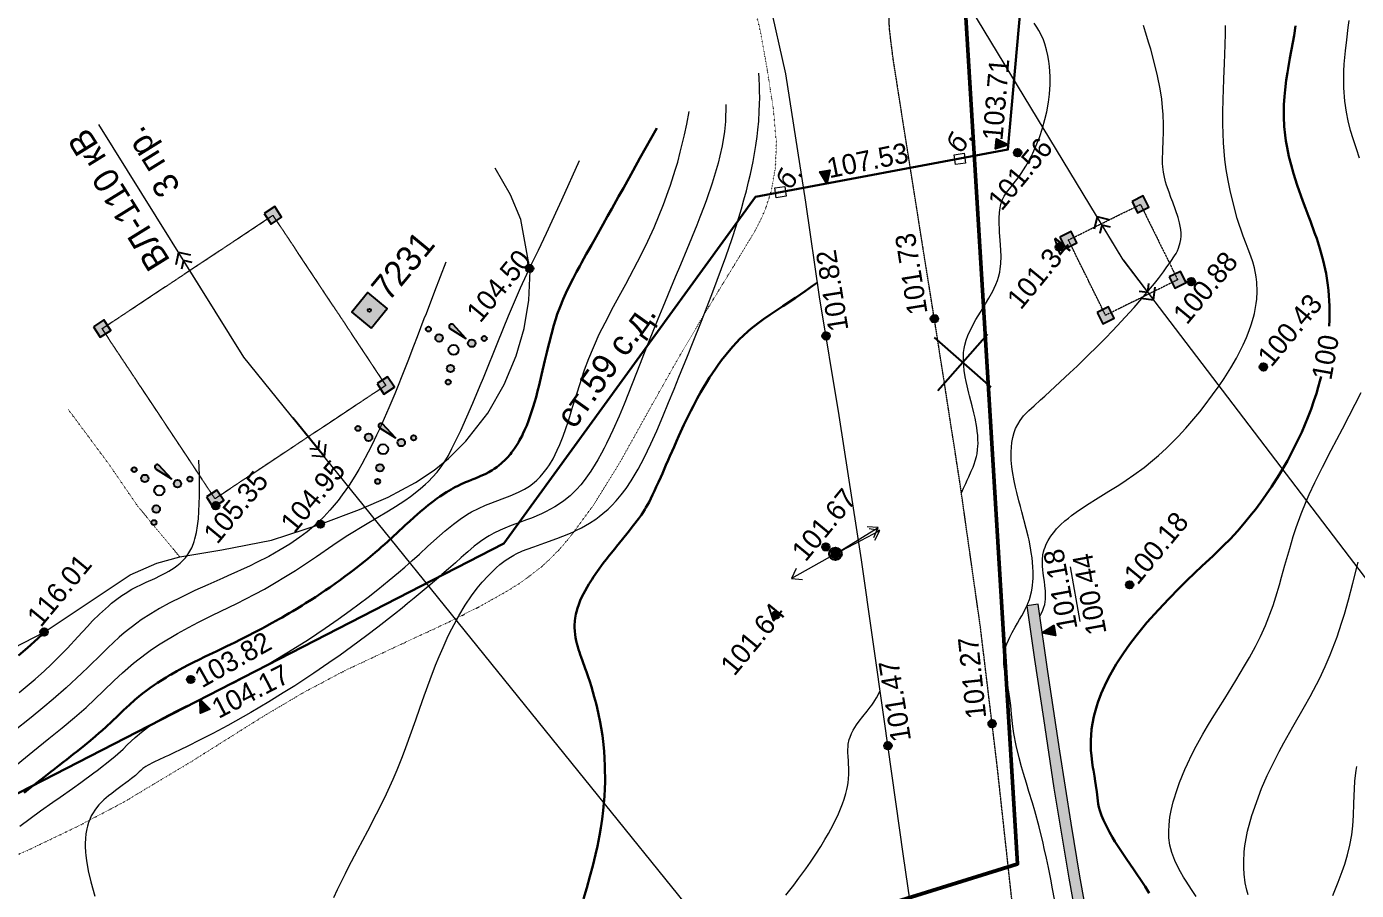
# Model space of a CAD drawing. Header units: millimetres. Extents: x -2893842 to -949497, y -1203244 to 262218.
# Drawn here: x -2516143 to -2463181, y -382104 to -347693 of the extents above; entities that cross this region are included whole.
import ezdxf

# ---------------------------------------------------------------- set-up
doc = ezdxf.new("R2010")
doc.units = ezdxf.units.MM
for name, pattern in [('g5_02x1', [1.5, 1, -0.5]), ('g5_05x2', [3.5, 2.5, -1]), ('g5_366', [0.85, 0.1, -0.75])]:
    doc.linetypes.add(name, pattern=pattern)
doc.layers.get('0').update_dxf_attribs({"lineweight": 5})
for name, color, linetype in [('!!!_ Размеры', 7, 'Continuous'), ('01_Геодезические пункты', 253, 'Continuous'), ('02_сетка', 253, 'Continuous'), ('06_Инженерно-технические сооружения', 253, 'Continuous'), ('07_Объекты электропередачи', 253, 'Continuous'), ('10_Границы покрытий и угодий', 253, 'Continuous'), ('13_Растительность', 253, 'Continuous'), ('19_Горизонтали', 253, 'Continuous'), ('33_Газопровод', 253, 'Continuous'), ('61_Отметки высоты поверхности', 253, 'Continuous'), ('65_Границы', 253, 'Continuous')]:
    doc.layers.add(name, color=color, linetype=linetype)
doc.styles.add('LIKE17', font='d431.shx')
doc.styles.add('LIKE32', font='peteri.shx')
doc.styles.add('LIKE36', font='pragmai.shx')
doc.styles.add('Line_GUGK', font='')
doc.styles.get('Line_GUGK').set_extended_font_data('Bm431', italic=True)
doc.linetypes.add('g5_085a', pattern='A,0.001,[19,GUGK_2005.shx,S=1,R=180,X=0,Y=0],0.5,[18,GUGK_2005.shx,S=6,R=180,X=0,Y=0],0.5', length=1.001)
doc.linetypes.add('g5_121_g', pattern='A,4,-0.4,["Г",Line_GUGK,S=1,R=0,X=0,Y=-0.5],-1.2,12', length=17.6)
doc.linetypes.add('g5_280_1', pattern='A,0.001,[21,GUGK_2005.shx,S=1,R=180,X=0,Y=0],2', length=2.001)

# ---------------------------------------------------------------- blocks, each defined once
blk = doc.blocks.new('BL_333')
at = {"color": 0}
for p, q in [((0, -3), (0, 3)), ((-3, 0), (3, 0))]:
    blk.add_line(p, q, dxfattribs=at)
blk = doc.blocks.new('g5_003')
h = blk.add_hatch(color=255)
h.paths.add_polyline_path([(-0.4625, -0.4625), (0.4625, -0.4625), (0.4625, 0.4625), (-0.4625, 0.4625)])
edge = h.paths.add_edge_path(flags=16)
edge.add_arc((0, 0), 0.1, 0, 360)
at = {"color": 0}
blk.add_lwpolyline([(-0.5, -0.5), (0.5, -0.5), (0.5, 0.5), (-0.5, 0.5)], close=True, dxfattribs=at)
blk.add_circle((0, 0), 0.0625, dxfattribs=at)
blk = doc.blocks.new('g5_107_1b')
blk.add_hatch(color=0).paths.add_polyline_path([(-0.25, 0.25), (-0.25, -0.25), (0.25, -0.25), (0.25, 0.25)])
at = {"color": 0}
blk.add_lwpolyline([(-0.25, 0.25), (-0.25, -0.25), (0.25, -0.25), (0.25, 0.25)], close=True, dxfattribs=at)
blk = doc.blocks.new('g5_330')
blk.add_hatch(color=0).paths.add_polyline_path([(-0.15, 0, 1), (0.15, 0, 1)])
at = {"color": 0}
blk.add_circle((0, 0), 0.15, dxfattribs=at)
blk = doc.blocks.new('g5_106_1a')
h = blk.add_hatch(color=255)
edge = h.paths.add_edge_path()
edge.add_arc((0, 0), 0.212, 0, 360)
at = {"color": 0}
blk.add_circle((0, 0), 0.25, dxfattribs=at)
blk = doc.blocks.new('g5_115_1')
at = {"color": 0, "lineweight": 20}
for points in [[(0, 0), (2, 0)], [(1.647, -0.252), (2, 0), (1.647, 0.252)]]:
    blk.add_lwpolyline(points, dxfattribs=at)
blk = doc.blocks.new('g5_330a')
blk.add_hatch(color=0).paths.add_polyline_path([(0, 0), (-0.2, 0.5), (0.2, 0.5)])
at = {"color": 0}
blk.add_lwpolyline([(0, 0), (-0.2, 0.5), (0.2, 0.5)], close=True, dxfattribs=at)
blk = doc.blocks.new('g5_396_2')
h = blk.add_hatch(color=0)
h.paths.add_polyline_path([(-0.1, 1.3, 1), (0.1, 1.3, 1)])
h.paths.add_polyline_path([(0.15, 0.75, 1), (-0.15, 0.75, 1)])
h.paths.add_polyline_path([(0.516, -0.387, 1), (0.816, -0.387, 1)])
h.paths.add_polyline_path([(1.226, -0.65, 1), (1.026, -0.65, 1)])
h.paths.add_polyline_path([(-0.8, -0.375, 1), (-0.5, -0.375, 1)])
h.paths.add_polyline_path([(-1.026, -0.65, 1), (-1.226, -0.65, 1)])
h = blk.add_hatch(color=0)
edge = h.paths.add_edge_path()
edge.add_line((0.566, 0.657), (0.666, -0.087))
edge.add_line((0.666, -0.087), (0.766, 0.657))
edge.add_arc((0.666, 0.657), 0.1, 0, 180)
at = {"color": 0}
blk.add_lwpolyline([(0.566, 0.657), (0.666, -0.087), (0.766, 0.657, 1)], format="xyb", close=True, dxfattribs=at)
for centre, radius in [((0, 1.3), 0.1), ((0, 0.75), 0.15), ((0, 0), 0.2), ((-0.65, -0.375), 0.15), ((0.666, -0.387), 0.15), ((-1.126, -0.65), 0.1), ((1.126, -0.65), 0.1)]:
    blk.add_circle(centre, radius, dxfattribs=at)
blk = doc.blocks.new('g5_115_2')
at = {"color": 0, "lineweight": 20}
blk.add_lwpolyline([(0, 0), (2, 0)], dxfattribs=at)
at = {"color": 0}
for points in [[(1.376, -0.247), (1.623, 0), (1.376, 0.247)], [(1.646, -0.354), (2, 0), (1.646, 0.354)]]:
    blk.add_lwpolyline(points, dxfattribs=at)
blk = doc.blocks.new('Топо_07.04.17')
at = {"layer": '06_Инженерно-технические сооружения', "linetype": 'Continuous', "lineweight": 20}
blk.add_hatch(color=7, dxfattribs=at).paths.add_polyline_path([(-572232, -215330), (-572308, -214370), (-572416, -212989), (-572562, -211092), (-572701, -209211), (-572800, -207779), (-572951, -205386), (-573067, -203252), (-573191, -200351), (-573305, -197151), (-573385, -194437), (-573834, -194450), (-573772, -196616), (-573690, -198981), (-573589, -201791), (-573400, -205422), (-573107, -209827), (-572853, -213173), (-572681, -215366)])
at = {"layer": '02_сетка', "color": 7, "linetype": 'Continuous'}
for p, q in [((-576393, -185536), (-574171, -183520)), ((-574274, -185639), (-576290, -183417))]:
    blk.add_line(p, q, dxfattribs=at)
at = {"layer": '06_Инженерно-технические сооружения', "color": 7, "linetype": 'Continuous', "lineweight": 20}
for points in [[(-574676, -176668), (-574690, -176269), (-574290, -176255), (-574276, -176654)], [(-581924, -177177), (-581938, -176777), (-581538, -176763), (-581524, -177163)], [(-572232, -215330), (-572308, -214370), (-572416, -212989), (-572562, -211092), (-572701, -209211), (-572800, -207779), (-572951, -205386), (-573067, -203252), (-573191, -200351), (-573305, -197151), (-573385, -194437), (-573834, -194450), (-573772, -196616), (-573690, -198981), (-573589, -201791), (-573400, -205422), (-573107, -209827), (-572853, -213173), (-572681, -215366)]]:
    blk.add_lwpolyline(points, close=True, dxfattribs=at)
blk.add_lwpolyline([(-571805, -195311), (-571936, -193107)], dxfattribs=at)
at = {"layer": '06_Инженерно-технические сооружения', "color": 7, "linetype": 'g5_280_1', "lineweight": 20}
blk.add_lwpolyline([(-572232, -215330), (-572308, -214370), (-572416, -212989), (-572562, -211092), (-572701, -209211), (-572800, -207779), (-572951, -205386), (-573067, -203252), (-573191, -200351), (-573305, -197151), (-573385, -194437)], dxfattribs=at)
at = {"layer": '07_Объекты электропередачи', "color": 7, "linetype": 'Continuous', "lineweight": 20}
for points in [[(-262243, -733005), (-261671, -662224), (-414519, -439250), (-568480, -181191), (-580494, -155079)], [(-307031, -727325), (-304847, -658632), (-420356, -469373), (-603704, -181090), (-608409, -171240)]]:
    blk.add_lwpolyline(points, dxfattribs=at)
at = {"layer": '07_Объекты электропередачи', "color": 7, "linetype": 'g5_02x1', "lineweight": 20}
for points in [[(-609190, -179329), (-601924, -175611), (-598219, -182852), (-605484, -186570)], [(-570553, -180156), (-567542, -179073), (-566408, -182225), (-569419, -183308)]]:
    blk.add_lwpolyline(points, close=True, dxfattribs=at)
at = {"layer": '10_Границы покрытий и угодий', "color": 7, "linetype": 'Continuous', "lineweight": 20}
blk.add_lwpolyline([(-577539, -231859), (-578182, -227815), (-578548, -224950), (-578885, -221712), (-579283, -216608), (-579477, -213280), (-579693, -208486), (-579849, -203804), (-579993, -198294), (-580171, -191884), (-580412, -186082), (-580652, -181291), (-580770, -177482), (-580986, -172319), (-581309, -169362)], dxfattribs=at)
at = {"layer": '10_Границы покрытий и угодий', "color": 7, "linetype": 'g5_05x2', "lineweight": 20}
blk.add_lwpolyline([(-573485, -234176), (-574369, -228863), (-574957, -224312), (-575275, -221015), (-575558, -216777), (-575651, -214618), (-575728, -211492), (-575754, -206430), (-575732, -200669), (-575772, -195066), (-575935, -189275), (-576176, -183459), (-576397, -178575), (-576582, -174359), (-576633, -173141), (-576674, -172218), (-576684, -171421), (-576685, -170982), (-576576, -169610)], dxfattribs=at)
at = {"layer": '10_Границы покрытий и угодий', "color": 7, "linetype": 'g5_366', "lineweight": 20}
for points in [[(-618178, -200803), (-614388, -199612), (-612422, -198932), (-610454, -198165), (-607527, -196831), (-604619, -195429), (-602858, -194638), (-601121, -193954), (-598371, -193029), (-596780, -192495), (-595461, -192008), (-594381, -191554), (-593684, -191218), (-592821, -190701), (-592093, -190130), (-591551, -189623), (-590540, -188527), (-589295, -186947), (-587843, -184915), (-586404, -182931), (-585073, -181175), (-583920, -179697), (-582936, -178427), (-582595, -177914), (-582361, -177496), (-582083, -176863), (-581814, -175962), (-581669, -174987), (-581639, -173653), (-581702, -172085), (-581800, -170532), (-582012, -168831)], [(-607145, -188712), (-608575, -186522), (-609534, -184715), (-610895, -182370)]]:
    blk.add_lwpolyline(points, dxfattribs=at)
at = {"layer": '10_Границы покрытий и угодий', "color": 7, "linetype": 'g5_085a', "lineweight": 20}
blk.add_lwpolyline([(-618894, -193383), (-612849, -191078), (-609188, -189199), (-608083, -188860), (-607145, -188712), (-605448, -188618), (-603441, -188458), (-601430, -188050), (-599823, -187645), (-598622, -187280), (-597484, -186830), (-596683, -186420), (-596069, -186030), (-595298, -185421), (-594310, -184402), (-593532, -183340), (-592929, -182264), (-592492, -181223), (-592175, -180125), (-591998, -178968), (-592134, -176890), (-592432, -175873), (-592914, -174740)], dxfattribs=at)
at = {"layer": '19_Горизонтали', "color": 252, "linetype": 'Continuous', "lineweight": 20}
for points in [[(-574034, -206608), (-574092, -205768), (-574122, -205373), (-574162, -204902), (-574198, -204525), (-574238, -204137), (-574262, -203926), (-574347, -203254), (-574445, -202607), (-574501, -202280), (-574589, -201806), (-574651, -201476), (-574725, -201073), (-574771, -200806), (-574830, -200438), (-574895, -199927), (-574932, -199447), (-574942, -199166), (-574933, -198667), (-574923, -198327), (-574924, -198039), (-574939, -197780), (-574962, -197522), (-574995, -197186), (-575010, -196960), (-575013, -196856), (-575011, -196659), (-575003, -196550), (-574981, -196386), (-574959, -196280), (-574901, -196095), (-574834, -195936), (-574801, -195869), (-574724, -195728), (-574653, -195612), (-574541, -195446), (-574392, -195240), (-574283, -195094), (-574187, -194965), (-574083, -194823), (-573975, -194668), (-573919, -194582), (-573834, -194450), (-573812, -194406), (-573791, -194367), (-573711, -194208), (-573595, -193914), (-573552, -193774), (-573523, -193660), (-573496, -193536), (-573470, -193391), (-573459, -193316), (-573439, -193146), (-573424, -192931), (-573418, -192579), (-573424, -192366), (-573434, -192178), (-573460, -191870), (-573478, -191704), (-573516, -191392), (-573614, -190708), (-573647, -190488), (-573680, -190257), (-573727, -189917), (-573751, -189712), (-573778, -189447), (-573802, -189078), (-573807, -188886), (-573803, -188616), (-573774, -188283), (-573703, -187919), (-573643, -187722), (-573565, -187532), (-573489, -187386), (-573276, -187082), (-573122, -186922), (-572889, -186731), (-572656, -186563), (-572372, -186360), (-572189, -186229), (-571739, -185904), (-571094, -185427), (-570775, -185187), (-570314, -184833), (-569876, -184490), (-569539, -184220), (-569197, -183939), (-568828, -183628), (-568647, -183472), (-568250, -183120), (-567906, -182805), (-567604, -182517), (-567346, -182264), (-567165, -182082), (-566936, -181845), (-566803, -181704), (-566591, -181473), (-566420, -181267), (-566351, -181174), (-566289, -181082), (-566227, -180976), (-566135, -180764), (-566103, -180650), (-566077, -180513), (-566064, -180396), (-566060, -180247), (-566065, -180113), (-566077, -179978), (-566109, -179763), (-566174, -179449), (-566253, -179131), (-566303, -178937), (-566355, -178724), (-566421, -178424), (-566444, -178294), (-566478, -178033), (-566487, -177904), (-566488, -177689), (-566482, -177553), (-566468, -177400), (-566420, -177048), (-566347, -176616), (-566306, -176358), (-566265, -176013), (-566237, -175622), (-566228, -175337), (-566229, -175000), (-566246, -174584), (-566290, -174055), (-566358, -173509), (-566440, -172981), (-566483, -172733), (-566568, -172273), (-566621, -172001)], [(-573370, -194940), (-573307, -194836), (-573222, -194692), (-573167, -194581), (-573127, -194474), (-573098, -194375), (-573076, -194277), (-573065, -194213), (-573055, -194147), (-573046, -194064), (-573039, -193957), (-573033, -193731), (-573035, -193569), (-573038, -193424), (-573042, -193236), (-573043, -193105), (-573039, -192957), (-573029, -192818), (-573014, -192699), (-572971, -192501), (-572936, -192395), (-572901, -192304), (-572856, -192208), (-572799, -192104), (-572709, -191967), (-572656, -191896), (-572577, -191800), (-572522, -191738), (-572403, -191619), (-572319, -191543), (-572138, -191396), (-571957, -191265), (-571803, -191164), (-571663, -191078), (-571366, -190910), (-570915, -190681), (-570643, -190552), (-570302, -190393), (-570076, -190288), (-569651, -190085), (-569340, -189928), (-569017, -189754), (-568577, -189498), (-568216, -189269), (-567961, -189097), (-567608, -188841), (-567381, -188668), (-567093, -188434), (-566747, -188136), (-566127, -187550), (-565926, -187347), (-565542, -186941), (-565240, -186606), (-565014, -186341), (-564700, -185950), (-564434, -185590), (-564105, -185094), (-563943, -184817), (-563803, -184553), (-563699, -184336), (-563576, -184044), (-563522, -183897), (-563404, -183511), (-563366, -183350), (-563314, -183051), (-563283, -182668), (-563284, -182461), (-563317, -182098), (-563359, -181855), (-563411, -181618), (-563481, -181335), (-563541, -181104), (-563620, -180788), (-563772, -180067), (-563843, -179642), (-563932, -178931), (-563966, -178521), (-563989, -178073), (-563996, -177676), (-563980, -177014), (-563923, -176268), (-563873, -175824), (-563799, -175271), (-563748, -174927), (-563677, -174473), (-563582, -173878), (-563470, -173141), (-563408, -172692), (-563369, -172368)], [(-568442, -206720), (-568593, -206425), (-568772, -206070), (-568857, -205892), (-568959, -205665), (-569070, -205383), (-569130, -205199), (-569212, -204869), (-569251, -204565), (-569256, -204268), (-569236, -204017), (-569196, -203763), (-569125, -203457), (-569047, -203197), (-568929, -202874), (-568705, -202362), (-568592, -202134), (-568322, -201640), (-568193, -201424), (-567974, -201077), (-567769, -200770), (-567452, -200325), (-567225, -200021), (-567013, -199745), (-566427, -199005), (-565904, -198347), (-565492, -197811), (-565265, -197503), (-564978, -197095), (-564732, -196719), (-564486, -196309), (-564091, -195546), (-563942, -195217), (-563744, -194752), (-563628, -194465), (-563442, -194000), (-563181, -193358), (-562986, -192904), (-562829, -192560), (-562567, -192038), (-562313, -191575), (-562165, -191319), (-561887, -190863), (-561734, -190619), (-561519, -190287), (-561098, -189655), (-560554, -188858), (-560227, -188379), (-559647, -187505)], [(-558659, -178225), (-558749, -177846), (-558834, -177435), (-558893, -177093), (-558946, -176703), (-558978, -176348), (-558995, -175902), (-558976, -175369), (-558896, -174713), (-558847, -174436), (-558739, -173915), (-558637, -173479), (-558523, -173007), (-558456, -172731)], [(-566382, -206882), (-566412, -206691), (-566440, -206404), (-566445, -206046), (-566431, -205791), (-566406, -205560), (-566339, -205168), (-566285, -204930), (-566114, -204357), (-565883, -203762), (-565375, -202740), (-565085, -202245), (-564788, -201776), (-564507, -201357), (-564282, -201036), (-563851, -200438), (-563303, -199686), (-563037, -199314), (-562874, -199080), (-562589, -198654), (-562305, -198198), (-562053, -197755), (-561704, -197073), (-561464, -196554), (-561311, -196204), (-561086, -195659), (-560833, -195014), (-560529, -194207)], [(-563035, -207288), (-562757, -206789), (-562548, -206379), (-562422, -206111), (-562269, -205751), (-562132, -205381), (-562010, -204980), (-561924, -204622), (-561852, -204224), (-561783, -203744), (-561783, -203744), (-561647, -202864), (-561600, -202648), (-561549, -202447), (-561501, -202288)], [(-575923, -189691), (-575815, -189506), (-575710, -189338), (-575635, -189216), (-575556, -189086), (-575433, -188879), (-575346, -188723), (-575287, -188606), (-575227, -188477), (-575165, -188321), (-575129, -188211), (-575086, -188045), (-575059, -187908), (-575044, -187810), (-575028, -187652), (-575018, -187489), (-575016, -187322), (-575020, -187163), (-575045, -186799), (-575069, -186575), (-575105, -186296), (-575162, -185883), (-575176, -185778), (-575233, -185302), (-575249, -185109), (-575260, -184853), (-575260, -184666), (-575248, -184458), (-575233, -184317), (-575202, -184136), (-575165, -183980), (-575126, -183857), (-575051, -183668), (-574964, -183493), (-574785, -183197), (-574570, -182897), (-574355, -182620), (-574171, -182386), (-574114, -182314), (-573959, -182108), (-573776, -181845), (-573705, -181733), (-573621, -181590), (-573544, -181440), (-573486, -181313), (-573415, -181122), (-573378, -180998), (-573332, -180796), (-573290, -180494), (-573271, -180270), (-573260, -180049), (-573254, -179870), (-573249, -179703), (-573244, -179548), (-573242, -179498), (-573214, -179105), (-573196, -178967), (-573161, -178772), (-573132, -178654), (-573083, -178497), (-573042, -178395), (-572972, -178257), (-572895, -178136), (-572790, -178005), (-572732, -177944), (-572660, -177872), (-572483, -177702), (-572222, -177430), (-572117, -177310), (-571904, -177043), (-571776, -176868), (-571637, -176663), (-571573, -176562), (-571470, -176393), (-571241, -175972), (-571072, -175610), (-570941, -175290), (-570832, -174983), (-570721, -174612), (-570646, -174298), (-570578, -173926), (-570539, -173604), (-570518, -173210), (-570520, -172989), (-570534, -172762), (-570561, -172534), (-570606, -172285), (-570645, -172125), (-570711, -171913), (-570778, -171738), (-570844, -171592), (-570937, -171418)]]:
    blk.add_lwpolyline(points, dxfattribs=at)
at = {"layer": '19_Горизонтали', "color": 252, "linetype": 'Continuous', "lineweight": 30}
blk.add_lwpolyline([(-560623, -184743), (-560583, -184497), (-560517, -183935), (-560486, -183326), (-560486, -183118), (-560504, -182645), (-560558, -182118), (-560637, -181627), (-560721, -181218), (-560775, -180976), (-560890, -180506), (-560942, -180296), (-561027, -179960), (-561098, -179676), (-561251, -179014), (-561345, -178543), (-561405, -178181), (-561450, -177846), (-561486, -177473), (-561502, -177207), (-561508, -176981), (-561505, -176632), (-561481, -176255), (-561419, -175775), (-561360, -175452), (-561305, -175192), (-561213, -174812), (-561134, -174518), (-561088, -174353), (-560971, -173954), (-560788, -173345), (-560706, -173073), (-560598, -172698)], dxfattribs=at)
at = {"layer": '19_Горизонтали', "color": 42, "linetype": 'Continuous', "lineweight": 20}
for points in [[(-602578, -202885), (-602398, -202587), (-602010, -201984), (-601869, -201771), (-601408, -201095), (-600931, -200400), (-600509, -199772), (-600112, -199155), (-599694, -198463), (-599499, -198120), (-599227, -197614), (-599050, -197268), (-598534, -196216), (-598322, -195778), (-598096, -195313), (-597786, -194691), (-597504, -194151), (-597321, -193815), (-597129, -193479), (-596869, -193050), (-596696, -192781), (-596359, -192296), (-596060, -191907), (-595767, -191564), (-595511, -191291), (-595290, -191076), (-595028, -190844), (-594669, -190563), (-594514, -190456), (-594278, -190315), (-594060, -190207), (-593915, -190146), (-593815, -190108), (-593547, -190019), (-593366, -189968), (-593090, -189898), (-592636, -189793), (-592138, -189678), (-591641, -189544), (-591454, -189486), (-591318, -189440), (-591109, -189362), (-590945, -189294), (-590771, -189216), (-590508, -189082), (-590367, -189001), (-590205, -188901), (-589975, -188743), (-589808, -188614), (-589620, -188456), (-589391, -188239), (-589173, -188007), (-588933, -187723), (-588746, -187481), (-588610, -187295), (-588325, -186879), (-587988, -186348), (-587699, -185861), (-587396, -185329), (-587105, -184802), (-586825, -184287), (-586578, -183834), (-586148, -183043), (-585889, -182564), (-585436, -181720), (-584858, -180619), (-584189, -179290), (-583855, -178590), (-583640, -178117), (-583355, -177460), (-583212, -177112), (-583076, -176766), (-582948, -176423), (-582843, -176128), (-582682, -175641), (-582497, -175010), (-582408, -174665), (-582348, -174405), (-582275, -174059), (-582205, -173668), (-582164, -173399), (-582130, -173128), (-582106, -172899), (-582087, -172681), (-582068, -172371), (-582060, -172162)], [(-614680, -198655), (-613790, -198141), (-613265, -197853), (-612955, -197685), (-612425, -197397), (-612077, -197205), (-611506, -196881), (-611366, -196798), (-610752, -196416), (-610592, -196308), (-610250, -196065), (-610064, -195923), (-609715, -195661), (-609445, -195476), (-609182, -195319), (-608826, -195137), (-608512, -194998), (-608268, -194900), (-607942, -194779), (-607580, -194653), (-607353, -194577), (-607036, -194470), (-606286, -194208), (-605764, -194015), (-605504, -193915), (-605043, -193734), (-604550, -193531), (-604227, -193394), (-603877, -193241), (-603332, -192995), (-602898, -192791), (-602422, -192558), (-601707, -192192), (-601153, -191894), (-600636, -191604), (-599864, -191149), (-599454, -190896), (-598954, -190575), (-598561, -190315), (-598284, -190127), (-597960, -189902), (-597643, -189676), (-597271, -189404), (-596775, -189045), (-596526, -188873), (-596165, -188641), (-595876, -188474), (-595570, -188319), (-595391, -188240), (-594809, -188039), (-594595, -187981), (-594119, -187864), (-593788, -187780), (-593441, -187675), (-593201, -187585), (-592977, -187478), (-592782, -187362), (-592667, -187282), (-592514, -187160), (-592379, -187037), (-592198, -186848), (-592095, -186725), (-591930, -186507), (-591723, -186190), (-591599, -185976), (-591429, -185656), (-591286, -185363), (-591168, -185109), (-591077, -184906), (-590960, -184638), (-590905, -184513), (-590682, -183998), (-590283, -183125), (-590066, -182691), (-589541, -181786), (-589261, -181356), (-588849, -180754), (-588580, -180370), (-588268, -179925), (-587511, -178809), (-587196, -178312), (-586894, -177810), (-586414, -176940), (-586168, -176449), (-586053, -176206), (-585797, -175635), (-585665, -175318), (-585516, -174940), (-585276, -174278), (-585138, -173860), (-584987, -173366)], [(-583502, -173254), (-583593, -173931), (-583680, -174323), (-583835, -174871), (-583969, -175264), (-584073, -175540), (-584399, -176312), (-584700, -176949), (-584817, -177185), (-585030, -177598), (-585188, -177899), (-585695, -178828), (-586014, -179400), (-586276, -179864), (-586399, -180083), (-586909, -180993), (-587157, -181443), (-587634, -182323), (-587886, -182802), (-588055, -183125), (-588876, -184668), (-589122, -185109), (-589436, -185646), (-589567, -185860), (-589747, -186143), (-589859, -186313), (-589984, -186496), (-590160, -186742), (-590288, -186911), (-590488, -187159), (-590638, -187333), (-590795, -187502), (-590953, -187659), (-591140, -187827), (-591260, -187926), (-591418, -188043), (-591691, -188219), (-591916, -188341), (-592073, -188416), (-592279, -188504), (-592433, -188563), (-592631, -188631), (-593048, -188753), (-593255, -188807), (-593537, -188876), (-593695, -188915), (-593881, -188961), (-594150, -189033), (-594337, -189090), (-594610, -189185), (-594809, -189268), (-594944, -189332), (-595169, -189452), (-595293, -189524), (-595440, -189614), (-595724, -189802), (-595804, -189858), (-596013, -190004), (-596261, -190181), (-596568, -190398), (-596849, -190592), (-597002, -190698), (-597538, -191061), (-598051, -191399), (-598339, -191586), (-598577, -191738), (-598901, -191942), (-599619, -192383), (-600089, -192663), (-600751, -193045), (-601240, -193319), (-601714, -193577), (-602359, -193917), (-603173, -194328), (-603661, -194565), (-604265, -194848), (-605028, -195190), (-605997, -195599), (-606621, -195848), (-607155, -196052), (-607696, -196251), (-607965, -196346), (-608258, -196447), (-608480, -196522), (-608614, -196567), (-608702, -196596), (-608828, -196638), (-608931, -196671), (-609000, -196693), (-609088, -196723), (-609174, -196752), (-609277, -196791), (-609328, -196813), (-609428, -196859), (-609512, -196904), (-609553, -196928), (-609595, -196956), (-609641, -196988), (-609712, -197042), (-609780, -197093), (-609879, -197163), (-610052, -197273), (-610191, -197356), (-610297, -197418), (-610444, -197502), (-610560, -197568), (-610739, -197671), (-610898, -197767), (-611032, -197851), (-611136, -197920), (-611240, -197994), (-611313, -198049), (-611456, -198168), (-611561, -198267), (-611643, -198355), (-611722, -198452), (-611806, -198571), (-611885, -198702), (-611942, -198813), (-612004, -198958), (-612041, -199058), (-612098, -199251), (-612138, -199436), (-612169, -199637), (-612181, -199751), (-612195, -199972), (-612198, -200106), (-612196, -200307), (-612170, -200728), (-612118, -201178), (-612026, -201756)], [(-614871, -196421), (-613834, -195758), (-613137, -195318), (-612569, -194956), (-612023, -194597), (-611523, -194251), (-610757, -193677), (-610291, -193318), (-609932, -193050), (-609454, -192717), (-608910, -192385), (-608676, -192257), (-608315, -192072), (-607579, -191738), (-607114, -191548), (-606693, -191386), (-606109, -191171), (-605094, -190808), (-604334, -190527), (-603932, -190370), (-602620, -189778), (-601728, -189311), (-601026, -188937), (-600458, -188646), (-599577, -188235), (-599194, -188064), (-598669, -187826), (-598375, -187686), (-597981, -187486), (-597743, -187355), (-597319, -187095), (-597089, -186936), (-596965, -186842), (-596784, -186696), (-596581, -186512), (-596435, -186366), (-596259, -186166), (-596057, -185900), (-595883, -185642), (-595454, -184967), (-594849, -183942), (-594482, -183284), (-594319, -182986), (-594079, -182542), (-593799, -182022), (-593595, -181642), (-593050, -180641), (-592453, -179596), (-591923, -178735), (-591562, -178183), (-591169, -177544), (-590890, -177079), (-590622, -176624), (-590424, -176288), (-589545, -174821)], [(-595289, -178244), (-595866, -179349), (-596305, -180193), (-596409, -180393), (-596758, -181065), (-596941, -181416), (-597241, -181987), (-597546, -182559), (-597734, -182908), (-597905, -183222), (-598204, -183756), (-598670, -184554), (-598809, -184782), (-599043, -185152), (-599212, -185410), (-599523, -185860), (-599668, -186058), (-599807, -186243), (-599936, -186406), (-600122, -186634), (-600264, -186799), (-600430, -186983), (-600623, -187186), (-600623, -187186), (-600887, -187443), (-600989, -187537), (-601267, -187774), (-601491, -187949), (-601707, -188106), (-601991, -188293), (-602300, -188476), (-602731, -188702), (-603133, -188889), (-603621, -189093), (-604136, -189285), (-604402, -189378), (-605328, -189681), (-605539, -189747), (-606158, -189942), (-606694, -190116), (-607228, -190299), (-607769, -190501), (-608178, -190669), (-608548, -190836), (-608950, -191038), (-609144, -191144), (-609680, -191473), (-609901, -191624), (-610393, -191984), (-610666, -192195), (-611264, -192667), (-611537, -192881), (-612224, -193393), (-612785, -193780), (-613232, -194075), (-613749, -194406), (-614510, -194884)], [(-614104, -193357), (-613765, -193137), (-613419, -192905), (-613006, -192615), (-612716, -192400), (-612373, -192133), (-611997, -191820), (-611533, -191417), (-611107, -191049), (-610878, -190858), (-610571, -190614), (-610189, -190337), (-610049, -190244), (-609822, -190104), (-609606, -189984), (-609467, -189913), (-609178, -189782), (-608964, -189699), (-608831, -189651), (-608586, -189568), (-608228, -189450), (-607995, -189369), (-607767, -189282), (-607635, -189226), (-607410, -189117), (-607297, -189054), (-607152, -188961), (-607037, -188876), (-606925, -188779), (-606842, -188695), (-606760, -188600), (-606624, -188403), (-606540, -188247), (-606505, -188174), (-606459, -188065), (-606372, -187823), (-606298, -187565), (-606234, -187288), (-606178, -186998), (-606128, -186689), (-606087, -186393), (-606056, -186130), (-606028, -185871), (-606000, -185564), (-605952, -184965)], [(-584676, -204828), (-584320, -204460), (-584086, -204212), (-583770, -203867), (-583557, -203629), (-583307, -203336), (-583073, -203051), (-582880, -202802), (-582712, -202575), (-582601, -202419), (-582471, -202226), (-582471, -202226), (-582231, -201839), (-582231, -201839), (-582027, -201463), (-581941, -201286), (-581845, -201067), (-581788, -200918), (-581750, -200804), (-581705, -200652), (-581671, -200506), (-581638, -200319), (-581621, -200181), (-581610, -200052), (-581604, -199937), (-581598, -199794), (-581589, -199598), (-581580, -199473), (-581566, -199349), (-581544, -199215), (-581526, -199131), (-581468, -198952), (-581426, -198857), (-581353, -198721), (-581266, -198589), (-581112, -198393), (-581000, -198270), (-580824, -198091), (-580629, -197900), (-580583, -197854), (-580491, -197761), (-580426, -197692), (-580332, -197585), (-580277, -197517), (-580206, -197423), (-580112, -197286), (-580058, -197200), (-580025, -197144)]]:
    blk.add_lwpolyline(points, dxfattribs=at)
at = {"layer": '19_Горизонтали', "color": 42, "linetype": 'Continuous', "lineweight": 30}
for points in [[(-586341, -173880), (-587141, -175003), (-587466, -175457), (-587930, -176105), (-588157, -176420), (-588484, -176875), (-588685, -177153), (-588894, -177444), (-589229, -177908), (-589455, -178223), (-589604, -178430), (-589696, -178559), (-589922, -178876), (-590009, -179000), (-590160, -179216), (-590325, -179456), (-590613, -179894), (-590613, -179894), (-590819, -180238), (-590971, -180517), (-591112, -180803), (-591192, -180977), (-591316, -181264), (-591363, -181379), (-591436, -181561), (-591567, -181905), (-591641, -182106), (-591698, -182266), (-591808, -182574), (-591808, -182574), (-592003, -183127), (-592150, -183533), (-592238, -183766), (-592323, -183984), (-592410, -184198), (-592482, -184366), (-592600, -184627), (-592729, -184890), (-592822, -185065), (-592927, -185248), (-593010, -185384), (-593054, -185452), (-593122, -185553), (-593168, -185619), (-593229, -185701), (-593314, -185811), (-593413, -185929), (-593548, -186075), (-593598, -186125), (-593740, -186256), (-593844, -186343), (-593958, -186430), (-594002, -186460), (-594088, -186517), (-594194, -186582), (-594300, -186640), (-594392, -186686), (-594535, -186749), (-594661, -186797), (-594893, -186872), (-594951, -186889), (-595105, -186932), (-595188, -186955), (-595247, -186971), (-595381, -187008), (-595496, -187041), (-595710, -187109), (-595839, -187156), (-595915, -187184), (-596011, -187223), (-596104, -187262), (-596290, -187347), (-596577, -187492), (-596701, -187560), (-596852, -187647), (-597081, -187787), (-597278, -187915), (-597405, -188000), (-597568, -188111), (-597674, -188186), (-597905, -188352), (-597960, -188392), (-598092, -188488), (-598151, -188532), (-598385, -188704), (-598649, -188898), (-598853, -189046), (-598967, -189127), (-599124, -189237), (-599237, -189315), (-599394, -189422), (-599699, -189622), (-599837, -189711), (-600043, -189841), (-600189, -189931), (-600368, -190040), (-600477, -190105), (-600678, -190223), (-600946, -190376), (-601072, -190446), (-601342, -190594), (-601525, -190691), (-601713, -190789), (-601955, -190912), (-602137, -191003), (-602370, -191116), (-602520, -191188), (-602743, -191292), (-602905, -191366), (-603062, -191437), (-603208, -191502), (-603363, -191570), (-603475, -191618), (-603777, -191744), (-604104, -191877), (-604209, -191919), (-604480, -192025), (-604836, -192159), (-605106, -192258), (-605347, -192344), (-605534, -192409), (-605680, -192460), (-605898, -192535), (-606131, -192616), (-606256, -192659), (-606430, -192720), (-606586, -192775), (-606847, -192868), (-607060, -192946), (-607310, -193040), (-607668, -193182), (-607771, -193224), (-608007, -193325), (-608075, -193355), (-608225, -193423), (-608289, -193453), (-608403, -193507), (-608590, -193600), (-608717, -193665), (-608900, -193764), (-609067, -193859), (-609225, -193953), (-609393, -194059), (-609555, -194168), (-609800, -194341), (-609800, -194341), (-610050, -194527), (-610309, -194724), (-610569, -194923), (-610812, -195104), (-610990, -195232), (-611116, -195320), (-611286, -195436), (-611504, -195581), (-611749, -195739), (-612048, -195928), (-612259, -196059), (-612519, -196220), (-612673, -196315), (-612881, -196442), (-613095, -196574), (-613199, -196637), (-613487, -196814), (-613802, -197007), (-614109, -197194), (-614365, -197351)], [(-592702, -204058), (-592518, -203634), (-592343, -203209), (-592182, -202797), (-592021, -202359), (-591913, -202042), (-591913, -202042), (-591781, -201625), (-591696, -201331), (-591604, -200986), (-591525, -200658), (-591525, -200658), (-591409, -200089), (-591360, -199796), (-591321, -199526), (-591255, -198915), (-591232, -198573), (-591222, -198320), (-591217, -198040), (-591220, -197684), (-591232, -197372), (-591246, -197144), (-591274, -196816), (-591301, -196563), (-591324, -196384), (-591364, -196107), (-591432, -195708), (-591475, -195490), (-591515, -195300), (-591562, -195094), (-591596, -194956), (-591675, -194636), (-591709, -194490), (-591734, -194381), (-591756, -194279), (-591778, -194163), (-591796, -194060), (-591816, -193923), (-591828, -193815), (-591838, -193687), (-591843, -193558), (-591843, -193429), (-591833, -193276), (-591825, -193198), (-591795, -193017), (-591772, -192916), (-591726, -192760), (-591692, -192664), (-591633, -192523), (-591567, -192385), (-591486, -192236), (-591388, -192074), (-591328, -191982), (-591251, -191871), (-591160, -191745), (-591070, -191627), (-590920, -191440), (-590856, -191365), (-590674, -191157), (-590409, -190869), (-590280, -190735), (-590128, -190579), (-589895, -190347), (-589805, -190257), (-589543, -190000), (-589284, -189746), (-589040, -189500), (-588813, -189261), (-588683, -189117), (-588530, -188931), (-588472, -188856), (-588326, -188650), (-588236, -188513), (-588155, -188384), (-588061, -188232), (-587971, -188083), (-587861, -187900), (-587751, -187713), (-587670, -187575), (-587559, -187385), (-587490, -187266), (-587384, -187083), (-587295, -186929), (-587183, -186736), (-587088, -186573), (-586963, -186360), (-586846, -186164), (-586598, -185755), (-586598, -185755), (-586264, -185230), (-586135, -185035), (-585952, -184768), (-585795, -184547), (-585652, -184354), (-585536, -184202), (-585367, -183989), (-585102, -183673), (-584973, -183528), (-584817, -183361), (-584613, -183153), (-584318, -182875), (-584136, -182718), (-584010, -182614), (-583859, -182496), (-583631, -182329), (-583518, -182252), (-583202, -182052), (-582978, -181925), (-582704, -181777), (-582148, -181494), (-581614, -181221), (-581195, -180999), (-580884, -180828), (-580670, -180709)], [(-570290, -206377), (-570422, -206091), (-570571, -205792), (-570687, -205569), (-570781, -205392), (-571046, -204898), (-571199, -204606), (-571416, -204170), (-571489, -204011), (-571589, -203779), (-571704, -203480), (-571772, -203275), (-571825, -203090), (-571872, -202875), (-571891, -202752), (-571905, -202609), (-571910, -202368), (-571909, -202129), (-571914, -201872), (-571920, -201701), (-571930, -201502), (-571942, -201259), (-571948, -201144), (-571955, -200943), (-571958, -200671), (-571952, -200469), (-571937, -200258), (-571912, -200049), (-571883, -199873), (-571831, -199627), (-571770, -199400), (-571686, -199139), (-571633, -198994), (-571520, -198723), (-571462, -198597), (-571286, -198251), (-571214, -198123), (-571026, -197815), (-570850, -197553), (-570563, -197164), (-570229, -196757), (-569945, -196439), (-569648, -196128), (-569163, -195656), (-568652, -195197), (-568194, -194809), (-567728, -194432), (-567392, -194169), (-566717, -193659), (-566260, -193322), (-565796, -192966), (-565483, -192710), (-565171, -192440), (-564850, -192145), (-564532, -191835), (-564363, -191663), (-564115, -191400), (-563621, -190838), (-563270, -190404), (-562879, -189880), (-562692, -189612), (-562448, -189241), (-562183, -188811), (-561870, -188255), (-561712, -187950), (-561558, -187633), (-561428, -187348), (-561327, -187112), (-561233, -186880), (-561165, -186700)], [(-613962, -191890), (-613576, -191625), (-613120, -191303), (-612737, -191021)]]:
    blk.add_lwpolyline(points, dxfattribs=at)
at = {"layer": '33_Газопровод', "color": 5, "linetype": 'g5_121_g', "lineweight": 30}
blk.add_lwpolyline([(-665108, -319534), (-663272, -318648), (-660278, -313471), (-661131, -311771), (-670675, -294280), (-677200, -275573), (-669406, -272690), (-683692, -222436), (-677572, -219581), (-676955, -220952), (-594259, -189637), (-582744, -177042), (-572538, -176309), (-569907, -163435), (-568975, -163652)], dxfattribs=at)
at = {"layer": '65_Границы', "color": 1, "linetype": 'Continuous', "lineweight": 50}
blk.add_polyline3d([(-589422, -491540, -67200), (-612619, -462131, -67200), (-624589, -446444, -67200), (-633066, -430388, -67200), (-641609, -408893, -67200), (-641723, -396649, -67200), (-642312, -376829, -67200), (-648199, -353938, -67200), (-652094, -324788, -67200), (-654274, -313356, -67200), (-666228, -287634, -67200), (-666228, -287634, 0), (-678823, -259347, 0), (-689809, -226507, 0), (-575367, -204630, 0), (-573464, -168037, 0), (-544539, -166847, 0)], dxfattribs=at)
at = {"layer": '01_Геодезические пункты', "color": 7, "linetype": 'Continuous', "lineweight": 20, "xscale": 999.9999999999995, "yscale": 999.9999999999995, "zscale": 999.9999999999995, "rotation": 43.98139083737546}
blk.add_blockref('g5_003', (-598532, -179805, -67200), dxfattribs=at)
at = {"layer": '02_сетка', "color": 92, "xscale": 500.0000000002746, "yscale": 500.0000000002746, "zscale": 500.0000000002746, "rotation": 42.22816425403256}
blk.add_blockref('BL_333', (-575282, -184528), dxfattribs=at)
at = {"layer": '06_Инженерно-технические сооружения', "color": 7, "linetype": 'Continuous', "lineweight": 20, "xscale": 1000.000000000002, "yscale": 1000.000000000002, "zscale": 1000.000000000002, "rotation": 273.7974957926723}
blk.add_blockref('g5_330a', (-573351, -195591, -67200), dxfattribs=at)
at = {"layer": '07_Объекты электропередачи', "color": 7, "linetype": 'Continuous', "lineweight": 20}
for name, p, xscale, yscale, zscale, rotation in [('g5_107_1b', (-601924, -175611, -67200), 1000, 1000, 1000, 26.69154276547118), ('g5_115_2', (-604959, -178463, -67200), 1000, 1000, 1000, 115.5271735712515), ('g5_107_1b', (-609190, -179329, -67200), 1000, 1000, 1000, 26.69154274368917), ('g5_107_1b', (-567542, -179073, -67200), 999.9999999999993, 999.9999999999993, 999.9999999999993, 19.91941252008872), ('g5_115_2', (-568480, -181191, -67200), 1000.000000000001, 1000.000000000001, 1000.000000000001, 114.6840254095121), ('g5_107_1b', (-570553, -180156, -67200), 999.9999999999995, 999.9999999999995, 999.9999999999995, 19.91941251020346), ('g5_115_2', (-568480, -181191, -67200), 999.9999999999999, 999.9999999999999, 999.9999999999999, 300.908992929445), ('g5_107_1b', (-566408, -182225, -67200), 999.9999999999993, 999.9999999999993, 999.9999999999993, 19.91941252008872), ('g5_107_1b', (-598219, -182852, -67200), 1000, 1000, 1000, 26.69154276547118), ('g5_107_1b', (-569419, -183308, -67200), 999.9999999999993, 999.9999999999993, 999.9999999999993, 19.91941252008872), ('g5_115_2', (-602039, -183709, -67200), 1000, 1000, 1000, 302.5053135103655), ('g5_107_1b', (-605484, -186570, -67200), 1000, 1000, 1000, 26.69154276547118), ('g5_115_1', (-581181, -191534, -67200), 999.9999999999999, 999.9999999999999, 999.9999999999999, 25.17771517667521), ('g5_115_1', (-581181, -191534, -67200), 1000.000000000001, 1000.000000000001, 1000.000000000001, 21.38879507969322), ('g5_106_1a', (-581181, -191534, -67200), 999.9999999999995, 999.9999999999995, 999.9999999999995, 43.98139083737546), ('g5_115_1', (-581181, -191534, -67200), 999.9999999999985, 999.9999999999985, 999.9999999999985, 202.7904081894962)]:
    blk.add_blockref(name, p, dxfattribs=dict(at, xscale=xscale, yscale=yscale, zscale=zscale, rotation=rotation))
at = {"layer": '13_Растительность', "color": 7, "linetype": 'Continuous', "lineweight": 20, "xscale": 999.9999999999995, "yscale": 999.9999999999995, "zscale": 999.9999999999995, "rotation": 43.98139083737546}
for p in [(-595375, -181750, -67200), (-598613, -185365, -67200), (-607652, -185991, -67200)]:
    blk.add_blockref('g5_396_2', p, dxfattribs=at)
at = {"layer": '33_Газопровод', "color": 7, "linetype": 'Continuous', "lineweight": 20}
for p, xscale, yscale, zscale, rotation in [((-572501, -176128, -67200), 999.9999999999993, 999.9999999999993, 999.9999999999993, 77.77208570610442), ((-579859, -176834, -67200), 1000, 1000, 1000, 2.262473572411697), ((-606973, -194452, -67200), 1000.000000000001, 1000.000000000001, 1000.000000000001, 197.2143840278284)]:
    blk.add_blockref('g5_330a', p, dxfattribs=dict(at, xscale=xscale, yscale=yscale, zscale=zscale, rotation=rotation))
at = {"layer": '61_Отметки высоты поверхности', "color": 7, "linetype": 'Continuous', "lineweight": 20, "xscale": 999.9999999999995, "yscale": 999.9999999999995, "zscale": 999.9999999999995, "rotation": 43.98139083737546}
for p in [(-572171, -176475, -67200), (-592004, -178867, 37300), (-570944, -180399, -67200), (-565878, -182359, -67200), (-580573, -182870, -67200), (-576211, -182675, -67200), (-563408, -186059, -67200), (-605487, -186851, -67200), (-601430, -188050, -67200), (-612849, -191078, -67200), (-581530, -191217, -67200), (-607260, -193616, -67200), (-583821, -193695, -67200), (-569679, -194082, -67200), (-575744, -198964, -67200), (-579965, -199365, -67200)]:
    blk.add_blockref('g5_330', p, dxfattribs=at)
at = {"layer": '01_Геодезические пункты', "color": 7, "linetype": 'Continuous', "lineweight": 15, "style": 'LIKE36'}
blk.add_text('7231', height=1000, rotation=43.9814, dxfattribs=at).set_placement((-597731, -179578, -67200))
at = {"layer": '06_Инженерно-технические сооружения', "color": 7, "linetype": 'Continuous', "lineweight": 15, "style": 'LIKE36'}
for s, rotation, p in [('б.', 43.9814, (-574464, -176303, 19420)), ('б.', 43.9814, (-581380, -176973, 19420)), ('101.18', 93.895, (-571930, -195576, -67200)), ('100.44', 93.895, (-570803, -195887, -67200))]:
    blk.add_text(s, height=800, rotation=rotation, dxfattribs=at).set_placement(p)
at = {"layer": '07_Объекты электропередачи', "color": 7, "linetype": 'Continuous', "lineweight": 15, "style": 'LIKE36'}
for s, p in [('ВЛ-110 кВ', (-606165, -176943, -9700)), ('3 пр.', (-605425, -174082, 46300))]:
    blk.add_text(s, height=1000, rotation=115.3966, dxfattribs=at).set_placement(p)
at = {"layer": '19_Горизонтали', "color": 42, "linetype": 'Continuous', "lineweight": 15, "style": 'LIKE36'}
blk.add_text('100', height=800, rotation=73.2546, dxfattribs=at).set_placement((-560786, -186921, -33200))
at = {"layer": '33_Газопровод', "color": 7, "linetype": 'Continuous', "lineweight": 15, "style": 'LIKE32'}
blk.add_text('ст.59 с.д.', height=1000, rotation=47.968, dxfattribs=at).set_placement((-590956, -185462, -67200))
at = {"layer": '61_Отметки высоты поверхности', "color": 7, "linetype": 'Continuous', "lineweight": 15}
for s, rotation, style, p in [('103.71', 78.6336, 'LIKE32', (-572720, -175951, 19420)), ('107.53', 4.9814, 'LIKE32', (-579740, -176644, 19420)), ('101.56', 43.9814, 'LIKE17', (-573066, -178744, 19420)), ('104.50', 43.9814, 'LIKE17', (-594203, -180834, 124420)), ('101.82', 92.6472, 'LIKE17', (-579655, -182724, 19420)), ('101.73', 92.6472, 'LIKE17', (-576451, -182418, 19420)), ('101.34', 43.9814, 'LIKE17', (-572754, -182745, 19420)), ('100.88', 43.9814, 'LIKE17', (-566248, -184081, 19420)), ('100.43', 43.9814, 'LIKE17', (-563096, -186137, 19420)), ('105.35', 43.9814, 'LIKE17', (-605602, -188413, 19420)), ('104.95', 43.9814, 'LIKE17', (-602505, -188333, 124420)), ('116.01', 43.9814, 'LIKE17', (-612959, -190912, 19420)), ('101.67', 43.9814, 'LIKE17', (-582403, -191752, 19420)), ('100.18', 43.9814, 'LIKE17', (-569367, -194161, 19420)), ('103.82', 22.9119, 'LIKE17', (-606854, -194021, 19420)), ('101.64', 43.9814, 'LIKE17', (-585738, -195957, 19420)), ('104.17', 20.9573, 'LIKE32', (-606331, -195306, 19420)), ('101.27', 89.5028, 'LIKE17', (-575946, -198703, 19420)), ('101.47', 92.6472, 'LIKE17', (-579020, -199250, 19420))]:
    blk.add_text(s, height=800, rotation=rotation, dxfattribs=dict(at, style=style)).set_placement(p)

msp = doc.modelspace()

# ---------------------------------------------------------------- linework, layer by layer
at = {"layer": '65_Границы', "color": 1, "linetype": 'Continuous', "lineweight": 50}
msp.add_polyline3d([(-2458304.51419, -667717.55085, -67199.99998), (-2484668.48047, -641111.02755, -67199.99998), (-2498330.33922, -626873.33056, -67199.99998), (-2508562.9244, -611874.9873, -67199.99998), (-2519474.12472, -591479.0537, -67199.99998), (-2520968.07717, -579326.00445, -67199.99998), (-2523786.35803, -559698.93658, -67199.99998), (-2532216.09867, -537617.0736, -67199.99998), (-2539371.46715, -509091.70416, -67199.99998), (-2542826.11792, -497978.2039, -67199.99998), (-2557603.34832, -473767.5211, -67199.99998), (-2557603.34832, -473767.5211, 0), (-2573305.93634, -447080.91155, 0), (-2587923.49789, -415687.84712, 0), (-2476676.22235, -381052.48681, 0), (-2478910.24838, -344478.21132, 0), (-2450303.50531, -340035.60497, 0)], dxfattribs=at)

# ---------------------------------------------------------------- block references
at = {"layer": '!!!_ Размеры', "color": 1, "lineweight": 0, "rotation": 6.471407436947433}
msp.add_blockref('Топо_07.04.17', (-1928038.79367, -112877.83782), dxfattribs=at)

doc.saveas('drawing.dxf')
